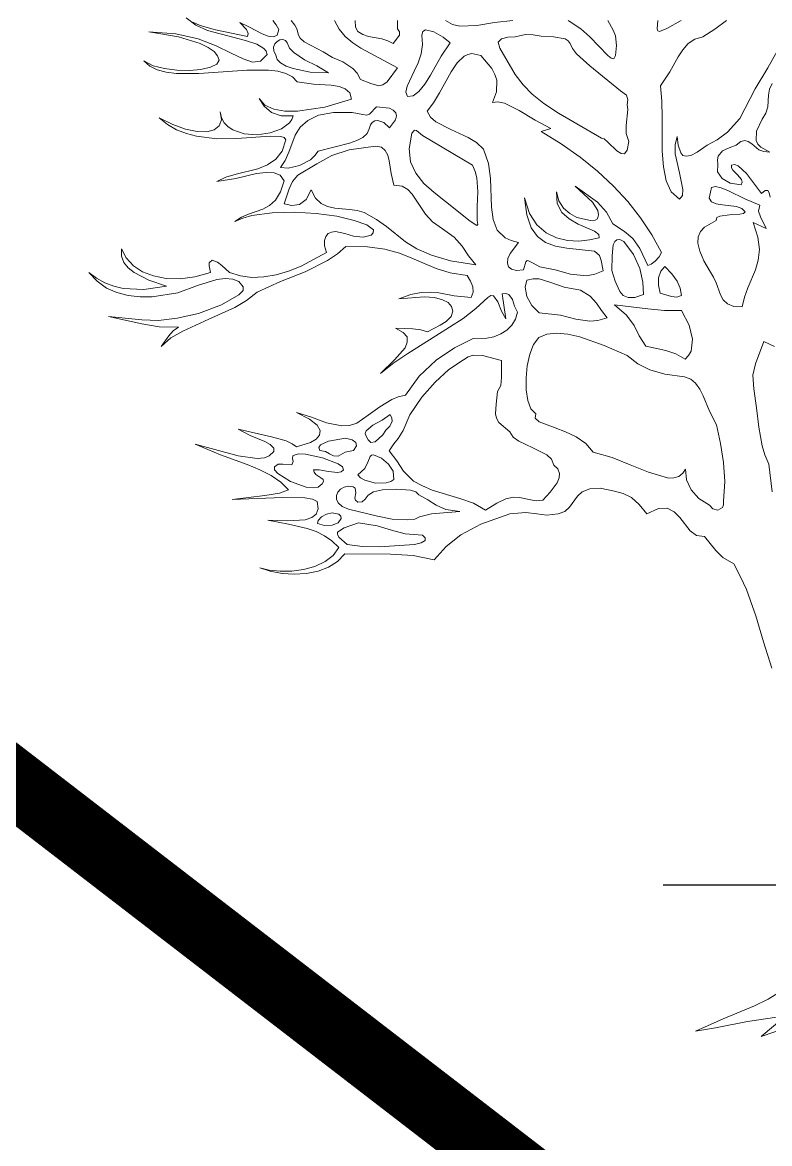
# Model space of a CAD drawing. Header units: inches. Extents: x -8940 to 26362, y -28010 to 990.
# Drawn here: x 4347.144 to 4348.46, y -7371.542 to -7369.568 of the extents above; entities that cross this region are included whole.
import ezdxf

# ---------------------------------------------------------------- set-up
doc = ezdxf.new("R2010")
doc.units = ezdxf.units.IN
doc.header["$MEASUREMENT"] = 0
doc.layers.add('Text', color=7, linetype='Continuous')
doc.layers.add('TREE', color=3, linetype='Continuous', lineweight=15)

# ---------------------------------------------------------------- blocks, each defined once
blk = doc.blocks.new('tree2')
at = {"layer": 'TREE'}
for points in [[(5207.2682, 5946.3505), (5207.1817, 5946.3209), (5207.2156, 5946.3493), (5207.1632, 5946.3416), (5207.1192, 5946.3327), (5207.0918, 5946.3284), (5207.1299, 5946.3453), (5207.1727, 5946.3629), (5207.1915, 5946.3721), (5207.2069, 5946.3816)], [(5207.1962, 5946.8244), (5207.1848, 5946.8601), (5207.1744, 5946.8958), (5207.1617, 5946.9315), (5207.1537, 5946.9491), (5207.1442, 5946.9666), (5207.1294, 5946.9753), (5207.1198, 5946.9848), (5207.1044, 5947.0039), (5207.0934, 5947.0054), (5207.0847, 5947.0116), (5207.0706, 5947.0298), (5207.0629, 5947.0378), (5207.0533, 5947.0427), (5207.0413, 5947.0424), (5207.0253, 5947.035), (5207.0152, 5947.0479), (5207.0044, 5947.0572), (5206.993, 5947.0627), (5206.9813, 5947.0661), (5206.9616, 5947.0701), (5206.9474, 5947.0692), (5206.9372, 5947.0652), (5206.9305, 5947.059), (5206.9197, 5947.0442), (5206.9132, 5947.0384), (5206.9043, 5947.035), (5206.8889, 5947.0331), (5206.8753, 5947.035), (5206.8599, 5947.0368), (5206.8384, 5947.035), (5206.7987, 5947.0208), (5206.7713, 5947.0064), (5206.7512, 5946.9903), (5206.7349, 5946.9722), (5206.706, 5946.9783), (5206.6752, 5946.9799), (5206.6127, 5946.9805), (5206.6028, 5946.97), (5206.5905, 5946.9623), (5206.576, 5946.9568), (5206.56, 5946.9534), (5206.5434, 5946.9525), (5206.5268, 5946.9537), (5206.5107, 5946.9568), (5206.4963, 5946.9614), (5206.5092, 5946.958), (5206.5243, 5946.9565), (5206.5403, 5946.9568), (5206.5563, 5946.9589), (5206.5717, 5946.9632), (5206.5856, 5946.9697), (5206.5967, 5946.978), (5206.6044, 5946.9888), (5206.5948, 5946.998), (5206.5846, 5947.0051), (5206.5733, 5947.0107), (5206.5612, 5947.015), (5206.5354, 5947.0211), (5206.5074, 5947.0264), (5206.5345, 5947.0254), (5206.5582, 5947.027), (5206.5674, 5947.0298), (5206.5736, 5947.0347), (5206.576, 5947.0418), (5206.5748, 5947.0519), (5206.5686, 5947.055), (5206.5579, 5947.0569), (5206.5274, 5947.0572), (5206.4584, 5947.0547), (5206.5034, 5947.0602), (5206.5234, 5947.0633), (5206.5357, 5947.0676), (5206.5252, 5947.0781), (5206.5117, 5947.0873), (5206.4963, 5947.095), (5206.479, 5947.1024), (5206.4427, 5947.1157), (5206.4082, 5947.1301), (5206.467, 5947.1141), (5206.4929, 5947.1108), (5206.5027, 5947.1114), (5206.5092, 5947.1144), (5206.5154, 5947.12), (5206.5154, 5947.1249), (5206.5107, 5947.1295), (5206.5031, 5947.1338), (5206.483, 5947.1421), (5206.467, 5947.1508), (5206.5123, 5947.1403), (5206.5326, 5947.1345), (5206.5406, 5947.1308), (5206.5465, 5947.1264), (5206.5656, 5947.1326), (5206.5733, 5947.1372), (5206.5779, 5947.1425), (5206.5791, 5947.1489), (5206.5748, 5947.156), (5206.5643, 5947.1643), (5206.5465, 5947.1733), (5206.5671, 5947.1671), (5206.5877, 5947.1594), (5206.6084, 5947.1551), (5206.6188, 5947.1557), (5206.629, 5947.1588), (5206.6447, 5947.1696), (5206.6604, 5947.1813), (5206.6767, 5947.1911), (5206.6857, 5947.1948), (5206.6955, 5947.1973), (5206.7143, 5947.2231), (5206.7374, 5947.2447), (5206.7626, 5947.2619), (5206.7882, 5947.2743), (5206.8067, 5947.2749), (5206.8165, 5947.277), (5206.8258, 5947.2807), (5206.8341, 5947.286), (5206.8408, 5947.2927), (5206.8458, 5947.3011), (5206.8486, 5947.3106), (5206.8445, 5947.3186), (5206.8418, 5947.3278), (5206.8368, 5947.3346), (5206.8329, 5947.3362), (5206.8276, 5947.3355), (5206.8329, 5947.3014), (5206.827, 5947.3118), (5206.8218, 5947.3245), (5206.8159, 5947.3328), (5206.8122, 5947.3334), (5206.8079, 5947.3303), (5206.7919, 5947.3155), (5206.7743, 5947.302), (5206.7371, 5947.278), (5206.6986, 5947.2542), (5206.6795, 5947.2413), (5206.6613, 5947.2265), (5206.6804, 5947.2453), (5206.6949, 5947.2619), (5206.698, 5947.2696), (5206.6977, 5947.2767), (5206.6924, 5947.2829), (5206.682, 5947.2887), (5206.7054, 5947.2875), (5206.7165, 5947.2863), (5206.7257, 5947.2835), (5206.7429, 5947.2927), (5206.7512, 5947.2977), (5206.758, 5947.3044), (5206.7602, 5947.3118), (5206.7586, 5947.3183), (5206.754, 5947.3235), (5206.7463, 5947.3275), (5206.7352, 5947.3303), (5206.7217, 5947.3315), (5206.6863, 5947.3285), (5206.7029, 5947.3346), (5206.7171, 5947.3374), (5206.7297, 5947.338), (5206.7411, 5947.3368), (5206.7623, 5947.3328), (5206.7851, 5947.3303), (5206.7882, 5947.3377), (5206.7876, 5947.3451), (5206.7845, 5947.3528), (5206.7799, 5947.3605), (5206.7568, 5947.3642), (5206.7377, 5947.37), (5206.7044, 5947.3842), (5206.6872, 5947.3913), (5206.6675, 5947.3965), (5206.6435, 5947.3999), (5206.6142, 5947.4002), (5206.6025, 5947.39), (5206.589, 5947.3811), (5206.5582, 5947.3657), (5206.5246, 5947.3522), (5206.4926, 5947.3377), (5206.4784, 5947.3263), (5206.4621, 5947.3168), (5206.4267, 5947.3007), (5206.391, 5947.2847), (5206.3749, 5947.2752), (5206.3614, 5947.2638), (5206.3722, 5947.2783), (5206.378, 5947.285), (5206.3854, 5947.29), (5206.3586, 5947.2906), (5206.3349, 5947.2946), (5206.2897, 5947.3044), (5206.3349, 5947.2998), (5206.358, 5947.2989), (5206.3833, 5947.3023), (5206.4125, 5947.3087), (5206.4439, 5947.3205), (5206.4676, 5947.334), (5206.4735, 5947.3402), (5206.4738, 5947.3451), (5206.4676, 5947.3522), (5206.4596, 5947.3555), (5206.4492, 5947.3565), (5206.4375, 5947.3549), (5206.4113, 5947.3469), (5206.3845, 5947.3368), (5206.3494, 5947.3315), (5206.3328, 5947.3315), (5206.3164, 5947.3334), (5206.301, 5947.3374), (5206.2869, 5947.3435), (5206.2739, 5947.3528), (5206.2626, 5947.3648), (5206.2733, 5947.3571), (5206.2847, 5947.3506), (5206.2967, 5947.346), (5206.3097, 5947.3429), (5206.3377, 5947.3414), (5206.3688, 5947.346), (5206.3448, 5947.354), (5206.3244, 5947.3645), (5206.3164, 5947.371), (5206.3106, 5947.3783), (5206.3075, 5947.387), (5206.3075, 5947.3968), (5206.3137, 5947.3845), (5206.3235, 5947.374), (5206.3358, 5947.3657), (5206.3509, 5947.3599), (5206.3682, 5947.3565), (5206.3873, 5947.3562), (5206.4076, 5947.3586), (5206.4291, 5947.3648), (5206.427, 5947.3737), (5206.427, 5947.3777), (5206.4313, 5947.3814), (5206.4387, 5947.3786), (5206.4445, 5947.3743), (5206.455, 5947.3648), (5206.4698, 5947.3602), (5206.4855, 5947.358), (5206.5018, 5947.3586), (5206.5188, 5947.3614), (5206.5357, 5947.3666), (5206.5529, 5947.3734), (5206.5874, 5947.3919), (5206.585, 5947.4011), (5206.585, 5947.4082), (5206.5865, 5947.4138), (5206.5899, 5947.4178), (5206.5945, 5947.4199), (5206.6, 5947.4205), (5206.6124, 5947.4178), (5206.6244, 5947.4141), (5206.6379, 5947.4131), (5206.6484, 5947.4156), (5206.6512, 5947.4187), (5206.6518, 5947.423), (5206.6429, 5947.4298), (5206.6253, 5947.4359), (5206.6016, 5947.4415), (5206.5733, 5947.4455), (5206.5434, 5947.4473), (5206.5132, 5947.4464), (5206.4855, 5947.4424), (5206.4732, 5947.439), (5206.4624, 5947.4344), (5206.4713, 5947.4402), (5206.4809, 5947.4442), (5206.5003, 5947.4513), (5206.5095, 5947.4563), (5206.5178, 5947.4636), (5206.5246, 5947.4747), (5206.5295, 5947.4898), (5206.5243, 5947.4975), (5206.516, 5947.5009), (5206.5049, 5947.5015), (5206.492, 5947.4997), (5206.4636, 5947.4929), (5206.4375, 5947.4889), (5206.4501, 5947.4947), (5206.4642, 5947.4991), (5206.4935, 5947.5064), (5206.5067, 5947.5117), (5206.5181, 5947.5194), (5206.5268, 5947.5305), (5206.532, 5947.5459), (5206.5295, 5947.5489), (5206.5249, 5947.5505), (5206.5104, 5947.5511), (5206.4652, 5947.5477), (5206.4378, 5947.5474), (5206.4097, 5947.5508), (5206.3962, 5947.5545), (5206.3826, 5947.5597), (5206.3703, 5947.5668), (5206.3586, 5947.576), (5206.3774, 5947.5668), (5206.395, 5947.5606), (5206.4107, 5947.5573), (5206.4239, 5947.5569), (5206.4341, 5947.5594), (5206.4408, 5947.5649), (5206.4439, 5947.5733), (5206.4424, 5947.5843), (5206.4439, 5947.576), (5206.4476, 5947.5693), (5206.4529, 5947.5637), (5206.4593, 5947.5594), (5206.475, 5947.5542), (5206.4929, 5947.5529), (5206.5107, 5947.5554), (5206.5261, 5947.5609), (5206.5372, 5947.569), (5206.5403, 5947.5736), (5206.5418, 5947.5785), (5206.5255, 5947.5788), (5206.5123, 5947.5834), (5206.5024, 5947.5917), (5206.4953, 5947.6022), (5206.5034, 5947.5933), (5206.5154, 5947.5877), (5206.5305, 5947.585), (5206.5477, 5947.585), (5206.5853, 5947.5905), (5206.6216, 5947.6013), (5206.6195, 5947.6099), (5206.6133, 5947.6154), (5206.6047, 5947.6188), (5206.5939, 5947.6207), (5206.5696, 5947.6219), (5206.5474, 5947.625), (5206.5409, 5947.6318), (5206.532, 5947.6367), (5206.5209, 5947.6398), (5206.5083, 5947.6413), (5206.4787, 5947.641), (5206.4461, 5947.6389), (5206.4131, 5947.6364), (5206.3823, 5947.6367), (5206.3685, 5947.6382), (5206.3562, 5947.6416), (5206.346, 5947.6466), (5206.338, 5947.6536), (5206.3506, 5947.6472), (5206.366, 5947.6432), (5206.383, 5947.641), (5206.4002, 5947.6407), (5206.4159, 5947.6422), (5206.4288, 5947.645), (5206.4375, 5947.6493), (5206.4408, 5947.6546), (5206.4387, 5947.6607), (5206.4338, 5947.6666), (5206.4258, 5947.6721), (5206.415, 5947.6773), (5206.3851, 5947.6866), (5206.3445, 5947.6934), (5206.3814, 5947.6909), (5206.4119, 5947.6838), (5206.4368, 5947.6743), (5206.4572, 5947.6644), (5206.4735, 5947.6564), (5206.4864, 5947.6518), (5206.4972, 5947.6533), (5206.5064, 5947.6623), (5206.5052, 5947.6669), (5206.5021, 5947.6706), (5206.4923, 5947.6767), (5206.4781, 5947.6813), (5206.4612, 5947.6857), (5206.4251, 5947.6952), (5206.4088, 5947.7026), (5206.3959, 5947.7125)], [(5206.4048, 5947.7066), (5206.4147, 5947.7023), (5206.4359, 5947.6961), (5206.4797, 5947.6869), (5206.4806, 5947.6912), (5206.4784, 5947.6964), (5206.4689, 5947.706), (5206.4815, 5947.7001), (5206.4994, 5947.6906), (5206.5077, 5947.6875), (5206.5151, 5947.6866), (5206.5203, 5947.689), (5206.5225, 5947.6964), (5206.5188, 5947.7029), (5206.5144, 5947.7088)], [(5206.5391, 5947.7088), (5206.5443, 5947.7026), (5206.5468, 5947.6977), (5206.5492, 5947.689), (5206.5517, 5947.6847), (5206.5572, 5947.6798), (5206.5828, 5947.6663), (5206.5957, 5947.6586), (5206.6099, 5947.6524), (5206.6235, 5947.6435), (5206.6293, 5947.637), (5206.6342, 5947.6284), (5206.6481, 5947.6228), (5206.6592, 5947.6198), (5206.6647, 5947.621), (5206.6706, 5947.6253), (5206.6844, 5947.6444), (5206.6345, 5947.6712), (5206.6235, 5947.6786), (5206.6133, 5947.6872), (5206.6047, 5947.6971), (5206.5985, 5947.7088)], [(5206.6268, 5947.7088), (5206.6271, 5947.6998), (5206.6305, 5947.6937), (5206.637, 5947.6897), (5206.645, 5947.6872), (5206.6632, 5947.6838), (5206.6715, 5947.6813), (5206.6786, 5947.6773), (5206.6875, 5947.6887), (5206.6875, 5947.6934), (5206.6847, 5947.6977), (5206.6847, 5947.7088)], [(5206.7503, 5947.7088), (5206.7596, 5947.7035), (5206.77, 5947.7011), (5206.7931, 5947.702), (5206.8174, 5947.7063), (5206.8424, 5947.7091)], [(5206.9178, 5947.7088), (5206.9351, 5947.6977), (5206.9474, 5947.6866), (5206.972, 5947.6613), (5206.9767, 5947.6573), (5206.9803, 5947.6564), (5206.9828, 5947.6613), (5206.984, 5947.6746), (5206.9825, 5947.6878), (5206.9794, 5947.6958), (5206.9723, 5947.7091)], [(5207.0404, 5947.7091), (5207.0395, 5947.6974), (5207.0407, 5947.6946), (5207.0429, 5947.6937), (5207.053, 5947.698), (5207.0724, 5947.7091)], [(5207.1346, 5947.7091), (5207.1186, 5947.6971), (5207.102, 5947.6866), (5207.0909, 5947.6832), (5207.082, 5947.6773), (5207.0746, 5947.669), (5207.0681, 5947.6595), (5207.0567, 5947.6389), (5207.0441, 5947.6195), (5207.0462, 5947.5988), (5207.0466, 5947.5763), (5207.0466, 5947.5302), (5207.0481, 5947.5089), (5207.0518, 5947.4901), (5207.0589, 5947.475), (5207.07, 5947.4649), (5207.0743, 5947.4698), (5207.0749, 5947.4781), (5207.0703, 5947.5006), (5207.0644, 5947.5268), (5207.0641, 5947.5391), (5207.0669, 5947.5505), (5207.0684, 5947.5385), (5207.0718, 5947.528), (5207.0749, 5947.5246), (5207.0792, 5947.5234), (5207.0857, 5947.5246), (5207.0943, 5947.5292), (5207.1081, 5947.5385), (5207.1214, 5947.5459), (5207.1359, 5947.5566), (5207.1525, 5947.5751), (5207.1734, 5947.6158), (5207.1907, 5947.6441), (5207.2036, 5947.6672)], [(5207.1968, 5947.6228), (5207.1931, 5947.6151), (5207.1916, 5947.6071), (5207.1907, 5947.5908), (5207.1882, 5947.5825), (5207.1833, 5947.5742), (5207.1753, 5947.5576), (5207.175, 5947.5449), (5207.1771, 5947.54), (5207.1811, 5947.5357), (5207.1937, 5947.5292), (5207.1854, 5947.5299), (5207.1787, 5947.5323), (5207.1688, 5947.5403), (5207.1642, 5947.5437), (5207.1596, 5947.5452), (5207.154, 5947.5437), (5207.1476, 5947.5385), (5207.138, 5947.5351), (5207.1291, 5947.5308), (5207.1229, 5947.5237), (5207.122, 5947.5188), (5207.1226, 5947.512), (5207.1223, 5947.5024), (5207.1285, 5947.4932), (5207.1396, 5947.4867), (5207.1543, 5947.4843), (5207.1556, 5947.4883), (5207.155, 5947.4917), (5207.1494, 5947.4981), (5207.1429, 5947.5046), (5207.1411, 5947.5077), (5207.1411, 5947.5111), (5207.1451, 5947.5123), (5207.1503, 5947.5104), (5207.1617, 5947.4997), (5207.1821, 5947.4726), (5207.1873, 5947.4769), (5207.1907, 5947.4766), (5207.1928, 5947.4735), (5207.1941, 5947.4676)], [(5207.1999, 5947.2638), (5207.1854, 5947.2706), (5207.174, 5947.2401), (5207.1703, 5947.2244), (5207.1716, 5947.2059), (5207.1756, 5947.18), (5207.1784, 5947.1535), (5207.1833, 5947.128), (5207.187, 5947.1154), (5207.1922, 5947.103), (5207.1968, 5947.0652)], [(5206.6983, 5947.605), (5206.706, 5947.6059), (5206.714, 5947.6121), (5206.722, 5947.6219), (5206.7297, 5947.6342), (5206.7445, 5947.6601), (5206.7568, 5947.6786), (5206.7472, 5947.686), (5206.7343, 5947.6934), (5206.7229, 5947.6961), (5206.7192, 5947.694), (5206.7177, 5947.6887), (5206.7189, 5947.6761), (5206.7171, 5947.6635), (5206.7128, 5947.6512), (5206.7072, 5947.6395), (5206.6977, 5947.6191), (5206.6961, 5947.6111), (5206.6983, 5947.605)], [(5206.8455, 5947.6866), (5206.8353, 5947.686), (5206.8267, 5947.6841), (5206.8224, 5947.6795), (5206.8245, 5947.6712), (5206.8455, 5947.6352), (5206.8563, 5947.621), (5206.8689, 5947.6081), (5206.8846, 5947.5954), (5206.9049, 5947.5822), (5206.9637, 5947.5483), (5206.9671, 5947.5474), (5206.9723, 5947.5428), (5206.9844, 5947.5311), (5206.9902, 5947.5271), (5206.9951, 5947.5268), (5206.9988, 5947.5317), (5207.001, 5947.5437), (5206.9973, 5947.5545), (5206.9973, 5947.5656), (5206.9997, 5947.5874), (5206.9988, 5947.5939), (5206.9997, 5947.6007), (5206.9976, 5947.6068), (5206.9893, 5947.6127), (5206.9477, 5947.6469), (5206.9295, 5947.6632), (5206.9237, 5947.6706), (5206.9206, 5947.6773), (5206.9181, 5947.6813), (5206.9138, 5947.6838), (5206.8981, 5947.6866), (5206.8812, 5947.6875), (5206.8701, 5947.6894), (5206.8596, 5947.69), (5206.8455, 5947.6866)], [(5206.5905, 5947.6376), (5206.5745, 5947.6469), (5206.5575, 5947.6552), (5206.5428, 5947.665), (5206.5372, 5947.6712), (5206.5338, 5947.6786), (5206.5314, 5947.6817), (5206.5277, 5947.6829), (5206.5237, 5947.6823), (5206.52, 5947.6804), (5206.5169, 5947.677), (5206.5151, 5947.6724), (5206.5154, 5947.6675), (5206.5184, 5947.6616), (5206.52, 5947.6558), (5206.5246, 5947.6509), (5206.5323, 5947.6466), (5206.5418, 5947.6432), (5206.5653, 5947.6385), (5206.5905, 5947.6376)], [(5206.8569, 5947.3685), (5206.8599, 5947.3793), (5206.8618, 5947.3811), (5206.8639, 5947.3808), (5206.8701, 5947.3774), (5206.8793, 5947.3725), (5206.9003, 5947.3685), (5206.9212, 5947.3626), (5206.9428, 5947.3602), (5206.9542, 5947.3623), (5206.9659, 5947.367), (5206.9631, 5947.3811), (5206.9606, 5947.3879), (5206.9539, 5947.3937), (5206.9163, 5947.3977), (5206.9006, 5947.4008), (5206.887, 5947.4057), (5206.876, 5947.4138), (5206.8673, 5947.4258), (5206.8615, 5947.4433), (5206.8581, 5947.4667), (5206.8649, 5947.4455), (5206.875, 5947.4298), (5206.8877, 5947.4187), (5206.9021, 5947.4119), (5206.9172, 5947.4082), (5206.9326, 5947.4076), (5206.9471, 5947.4091), (5206.9603, 5947.4122), (5206.96, 5947.4168), (5206.9539, 5947.4211), (5206.9317, 5947.4307), (5206.9194, 5947.4378), (5206.9092, 5947.4467), (5206.9028, 5947.459), (5206.9021, 5947.4747), (5206.9052, 5947.4624), (5206.9114, 5947.4526), (5206.92, 5947.4452), (5206.9298, 5947.4399), (5206.9483, 5947.4356), (5206.9548, 5947.4362), (5206.9582, 5947.4381), (5206.9594, 5947.4436), (5206.9585, 5947.4492), (5206.9511, 5947.4606), (5206.9274, 5947.4827), (5206.9579, 5947.4606), (5206.9702, 5947.4473), (5206.9788, 5947.431), (5206.9951, 5947.4205), (5207.0065, 5947.411), (5207.0161, 5947.3974), (5207.0268, 5947.3743), (5207.0312, 5947.3759), (5207.037, 5947.3802), (5207.0422, 5947.386), (5207.0456, 5947.3922), (5207.0324, 5947.4162), (5207.017, 5947.4393), (5206.9994, 5947.4615), (5206.9797, 5947.4827), (5206.9579, 5947.5031), (5206.9342, 5947.5221), (5206.9083, 5947.5403), (5206.8809, 5947.5573), (5206.8941, 5947.5613), (5206.8729, 5947.5727), (5206.851, 5947.5862), (5206.8307, 5947.5961), (5206.8218, 5947.5979), (5206.8144, 5947.597), (5206.8199, 5947.6114), (5206.8202, 5947.6272), (5206.8178, 5947.6352), (5206.8134, 5947.6435), (5206.7984, 5947.661), (5206.7864, 5947.6638), (5206.7808, 5947.6626), (5206.7756, 5947.6601), (5206.7663, 5947.6512), (5206.758, 5947.6389), (5206.742, 5947.6099), (5206.7337, 5947.5964), (5206.7251, 5947.585), (5206.7297, 5947.577), (5206.7371, 5947.5705), (5206.7577, 5947.56), (5206.7811, 5947.5492), (5206.7925, 5947.5422), (5206.8024, 5947.5332), (5206.8091, 5947.5135), (5206.8119, 5947.4932), (5206.8131, 5947.4541), (5206.8153, 5947.4369), (5206.8208, 5947.4224), (5206.8319, 5947.4119), (5206.8399, 5947.4082), (5206.8501, 5947.4057), (5206.8387, 5947.3907), (5206.8356, 5947.3839), (5206.835, 5947.3774), (5206.8365, 5947.3725), (5206.8405, 5947.3691), (5206.8473, 5947.3676), (5206.8569, 5947.3685)], [(5206.5246, 5947.5083), (5206.5351, 5947.5071), (5206.5505, 5947.5108), (5206.5659, 5947.5188), (5206.5717, 5947.5243), (5206.576, 5947.5305), (5206.6191, 5947.5412), (5206.629, 5947.5449), (5206.6373, 5947.5492), (5206.6432, 5947.5545), (5206.6459, 5947.5609), (5206.6475, 5947.5662), (5206.6502, 5947.5696), (5206.6536, 5947.5717), (5206.6576, 5947.5723), (5206.666, 5947.5696), (5206.6736, 5947.5622), (5206.682, 5947.5733), (5206.6832, 5947.5785), (5206.6823, 5947.5828), (5206.6789, 5947.5865), (5206.6736, 5947.5893), (5206.6561, 5947.5911), (5206.6462, 5947.581), (5206.6422, 5947.5797), (5206.6373, 5947.5804), (5206.6228, 5947.5834), (5206.5973, 5947.5834), (5206.5766, 5947.5794), (5206.5619, 5947.5723), (5206.5517, 5947.5631), (5206.5449, 5947.5523), (5206.536, 5947.5289), (5206.5311, 5947.5178), (5206.5246, 5947.5083)], [(5206.7937, 5947.4356), (5206.7934, 5947.455), (5206.7944, 5947.4747), (5206.7931, 5947.4941), (5206.7907, 5947.5027), (5206.787, 5947.5111), (5206.7186, 5947.5517), (5206.7106, 5947.5588), (5206.7078, 5947.5591), (5206.7044, 5947.5548), (5206.7004, 5947.5335), (5206.7026, 5947.5157), (5206.7097, 5947.5003), (5206.7208, 5947.4864), (5206.7346, 5947.4738), (5206.7503, 5947.4615), (5206.7839, 5947.4347), (5206.7931, 5947.4288), (5206.7944, 5947.4304), (5206.7937, 5947.4356)], [(5206.7916, 5947.375), (5206.7817, 5947.3876), (5206.7728, 5947.4008), (5206.762, 5947.4131), (5206.7463, 5947.4242), (5206.7325, 5947.4341), (5206.7229, 5947.4442), (5206.71, 5947.4636), (5206.7047, 5947.4716), (5206.6989, 5947.4781), (5206.6909, 5947.4824), (5206.6798, 5947.484), (5206.6758, 5947.4997), (5206.6733, 5947.5172), (5206.6715, 5947.5249), (5206.6678, 5947.5314), (5206.6626, 5947.5357), (5206.6545, 5947.5372), (5206.6185, 5947.5323), (5206.5948, 5947.5243), (5206.5745, 5947.5129), (5206.5483, 5947.4975), (5206.5412, 5947.4889), (5206.5366, 5947.479), (5206.5295, 5947.4587), (5206.5403, 5947.4563), (5206.5505, 5947.4575), (5206.5597, 5947.4643), (5206.5668, 5947.4775), (5206.5726, 5947.4664), (5206.5803, 5947.459), (5206.589, 5947.4547), (5206.5988, 5947.4526), (5206.6191, 5947.4507), (5206.6293, 5947.4495), (5206.6389, 5947.4467), (5206.6558, 5947.4372), (5206.6696, 5947.4273), (5206.6955, 5947.4067), (5206.7109, 5947.3971), (5206.7309, 5947.3885), (5206.7571, 5947.3808), (5206.7916, 5947.375)], [(5207.1559, 5947.3177), (5207.159, 5947.3312), (5207.1636, 5947.3439), (5207.174, 5947.3685), (5207.1777, 5947.3817), (5207.1793, 5947.3962), (5207.1771, 5947.4131), (5207.171, 5947.4328), (5207.1888, 5947.4248), (5207.1808, 5947.4405), (5207.178, 5947.4485), (5207.1799, 5947.4566), (5207.1596, 5947.4652), (5207.1371, 5947.4763), (5207.1272, 5947.4803), (5207.1192, 5947.4821), (5207.114, 5947.4806), (5207.1125, 5947.4744), (5207.1106, 5947.4661), (5207.1137, 5947.4612), (5207.1201, 5947.4584), (5207.1291, 5947.4569), (5207.1479, 5947.4547), (5207.1553, 5947.4522), (5207.1599, 5947.4476), (5207.1574, 5947.4455), (5207.1525, 5947.4442), (5207.1386, 5947.4436), (5207.1251, 5947.4418), (5207.1211, 5947.4396), (5207.1201, 5947.4356), (5207.1041, 5947.4267), (5207.0989, 5947.4208), (5207.0958, 5947.4135), (5207.0952, 5947.4048), (5207.0977, 5947.394), (5207.1032, 5947.3808), (5207.1125, 5947.3651), (5207.1168, 5947.3583), (5207.1201, 5947.3506), (5207.126, 5947.3343), (5207.13, 5947.3272), (5207.1359, 5947.3217), (5207.1442, 5947.3183), (5207.1559, 5947.3177)], [(5207.021, 5947.3346), (5207.0201, 5947.3515), (5207.0158, 5947.3703), (5207.0071, 5947.3894), (5206.9942, 5947.407), (5206.9887, 5947.4098), (5206.9844, 5947.4094), (5206.9816, 5947.407), (5206.9794, 5947.4024), (5206.9779, 5947.3876), (5206.9776, 5947.3673), (5206.9822, 5947.3528), (5206.9884, 5947.3386), (5206.9933, 5947.3334), (5207.0001, 5947.3306), (5207.009, 5947.3306), (5207.021, 5947.3346)], [(5207.0499, 5947.3731), (5207.0444, 5947.3666), (5207.0416, 5947.3574), (5207.0413, 5947.3472), (5207.0438, 5947.3365), (5207.0592, 5947.3321), (5207.0666, 5947.3312), (5207.0727, 5947.3334), (5207.0712, 5947.3432), (5207.0669, 5947.3528), (5207.0595, 5947.3629), (5207.0499, 5947.3731)], [(5206.8781, 5947.3097), (5206.9074, 5947.3066), (5206.9286, 5947.3011), (5206.9477, 5947.298), (5206.9585, 5947.2989), (5206.9714, 5947.3026), (5206.9634, 5947.3127), (5206.9566, 5947.3229), (5206.948, 5947.3325), (5206.9348, 5947.3405), (5206.9123, 5947.3445), (5206.8944, 5947.3512), (5206.8784, 5947.3559), (5206.8701, 5947.3562), (5206.8615, 5947.3543), (5206.859, 5947.3445), (5206.8615, 5947.3321), (5206.8683, 5947.3198), (5206.8781, 5947.3097)], [(5206.9813, 5947.3205), (5206.9979, 5947.3063), (5207.0081, 5947.2924), (5207.0152, 5947.2783), (5207.0241, 5947.2641), (5207.0515, 5947.2579), (5207.065, 5947.2536), (5207.0777, 5947.2462), (5207.0826, 5947.2512), (5207.086, 5947.2573), (5207.0881, 5947.2736), (5207.0835, 5947.2927), (5207.0727, 5947.3127), (5207.0496, 5947.3127), (5207.0268, 5947.3149), (5206.9813, 5947.3205)], [(5207.1112, 5947.0467), (5207.1155, 5947.0418), (5207.1226, 5947.0402), (5207.1288, 5947.0436), (5207.1303, 5947.0473), (5207.1303, 5947.0522), (5207.1319, 5947.079), (5207.1303, 5947.1052), (5207.1263, 5947.1311), (5207.1208, 5947.1566), (5207.1112, 5947.1754), (5207.1026, 5947.196), (5207.098, 5947.2053), (5207.0921, 5947.2133), (5207.0854, 5947.2191), (5207.077, 5947.2222), (5207.0499, 5947.2256), (5207.0296, 5947.2315), (5207.0133, 5947.2401), (5206.9985, 5947.2512), (5206.9671, 5947.265), (5206.9338, 5947.2767), (5206.9175, 5947.2804), (5206.9024, 5947.282), (5206.8889, 5947.2804), (5206.8778, 5947.2758), (5206.8707, 5947.2663), (5206.8655, 5947.253), (5206.8618, 5947.2373), (5206.8603, 5947.2207), (5206.8606, 5947.2044), (5206.8627, 5947.1899), (5206.867, 5947.1785), (5206.8738, 5947.1717), (5206.8729, 5947.1659), (5206.8781, 5947.1609), (5206.9003, 5947.1523), (5206.9144, 5947.1471), (5206.9289, 5947.14), (5206.9419, 5947.1311), (5206.952, 5947.1194), (5206.9782, 5947.112), (5207.0028, 5947.1018), (5207.0278, 5947.0917), (5207.0549, 5947.0836), (5207.0623, 5947.084), (5207.069, 5947.0861), (5207.0746, 5947.0904), (5207.0783, 5947.096), (5207.0798, 5947.0815), (5207.086, 5947.0676), (5207.0964, 5947.0559), (5207.1112, 5947.0467)], [(5206.775, 5947.2456), (5206.7549, 5947.2321), (5206.7359, 5947.2148), (5206.718, 5947.1942), (5206.7017, 5947.1702), (5206.6924, 5947.1489), (5206.6857, 5947.1378), (5206.6795, 5947.1308), (5206.673, 5947.1209), (5206.6838, 5947.1074), (5206.6927, 5947.0932), (5206.7066, 5947.0796), (5206.7177, 5947.0735), (5206.7322, 5947.0673), (5206.77, 5947.0559), (5206.7885, 5947.0495), (5206.8051, 5947.0399), (5206.8205, 5947.0498), (5206.8329, 5947.0553), (5206.843, 5947.0578), (5206.8516, 5947.0575), (5206.8667, 5947.0541), (5206.8744, 5947.0528), (5206.8833, 5947.0535), (5206.8935, 5947.0646), (5206.9028, 5947.0772), (5206.9055, 5947.084), (5206.9061, 5947.0901), (5206.904, 5947.0963), (5206.8984, 5947.1015), (5206.8951, 5947.1095), (5206.8886, 5947.1157), (5206.8698, 5947.1252), (5206.8504, 5947.1342), (5206.8427, 5947.1397), (5206.8381, 5947.1468), (5206.8233, 5947.1597), (5206.8199, 5947.1656), (5206.8187, 5947.1717), (5206.8196, 5947.1847), (5206.8215, 5947.2019), (5206.8261, 5947.2102), (5206.827, 5947.2213), (5206.827, 5947.2444), (5206.8008, 5947.2512), (5206.7879, 5947.2518), (5206.7811, 5947.2496), (5206.775, 5947.2456)], [(5206.6422, 5947.1403), (5206.6447, 5947.136), (5206.6481, 5947.1323), (5206.6539, 5947.1335), (5206.6647, 5947.1431), (5206.6687, 5947.1492), (5206.6743, 5947.1548), (5206.6773, 5947.1616), (5206.6767, 5947.1656), (5206.6746, 5947.1705), (5206.6635, 5947.1631), (5206.6509, 5947.156), (5206.6419, 5947.1483), (5206.6404, 5947.1446), (5206.6422, 5947.1403)], [(5206.5785, 5947.1215), (5206.5862, 5947.12), (5206.5917, 5947.1169), (5206.5973, 5947.1144), (5206.6037, 5947.1138), (5206.6133, 5947.1194), (5206.6244, 5947.1215), (5206.6284, 5947.1277), (5206.6275, 5947.1323), (5206.6225, 5947.136), (5206.6136, 5947.1382), (5206.5905, 5947.1342), (5206.5794, 5947.1292), (5206.5773, 5947.1258), (5206.5785, 5947.1215)], [(5206.5696, 5947.095), (5206.5776, 5947.0953), (5206.5902, 5947.0929), (5206.6028, 5947.0913), (5206.6074, 5947.0923), (5206.6108, 5947.095), (5206.6096, 5947.099), (5206.6034, 5947.1034), (5206.5822, 5947.1114), (5206.5588, 5947.1163), (5206.5499, 5947.1169), (5206.5449, 5947.1157), (5206.5415, 5947.1141), (5206.5412, 5947.1108), (5206.5418, 5947.1067), (5206.5403, 5947.1021), (5206.5277, 5947.103), (5206.5215, 5947.1027), (5206.5166, 5947.099), (5206.5166, 5947.0953), (5206.5209, 5947.0901), (5206.5385, 5947.0793), (5206.5597, 5947.0716), (5206.5693, 5947.0704), (5206.5763, 5947.0716), (5206.5816, 5947.0759), (5206.5834, 5947.0793), (5206.5828, 5947.0821), (5206.58, 5947.0843), (5206.573, 5947.0889), (5206.5705, 5947.0917), (5206.5696, 5947.095)], [(5206.6302, 5947.0883), (5206.6342, 5947.0843), (5206.6398, 5947.0809), (5206.6545, 5947.0769), (5206.6693, 5947.0772), (5206.6755, 5947.079), (5206.6798, 5947.0821), (5206.6789, 5947.0932), (5206.6724, 5947.103), (5206.6629, 5947.1111), (5206.6518, 5947.1157), (5206.649, 5947.1151), (5206.6472, 5947.1132), (5206.6441, 5947.1058), (5206.6398, 5947.0969), (5206.6302, 5947.0883)], [(5206.6176, 5947.0726), (5206.6117, 5947.0713), (5206.6068, 5947.0686), (5206.6031, 5947.0646), (5206.601, 5947.0599), (5206.6013, 5947.055), (5206.6037, 5947.0501), (5206.609, 5947.0452), (5206.6176, 5947.0412), (5206.6573, 5947.0316), (5206.6773, 5947.0279), (5206.6989, 5947.0267), (5206.7081, 5947.0276), (5206.7146, 5947.0307), (5206.7309, 5947.035), (5206.7697, 5947.0384), (5206.7509, 5947.0408), (5206.7374, 5947.047), (5206.726, 5947.0541), (5206.7137, 5947.0609), (5206.7097, 5947.0649), (5206.7026, 5947.0673), (5206.6835, 5947.0689), (5206.6641, 5947.0676), (5206.6518, 5947.0652), (5206.6447, 5947.0606), (5206.6404, 5947.055), (5206.6361, 5947.0513), (5206.6302, 5947.051), (5206.6271, 5947.0535), (5206.6262, 5947.0565), (5206.6275, 5947.0639), (5206.6268, 5947.0701), (5206.6238, 5947.0719), (5206.6176, 5947.0726)], [(5206.5754, 5947.0218), (5206.585, 5947.019), (5206.5951, 5947.0193), (5206.6034, 5947.0227), (5206.6077, 5947.0285), (5206.6071, 5947.0319), (5206.6044, 5947.0344), (5206.5951, 5947.0362), (5206.5874, 5947.0347), (5206.5806, 5947.0307), (5206.576, 5947.0261), (5206.5754, 5947.0218)], [(5206.6158, 5946.9931), (5206.6367, 5946.9903), (5206.6598, 5946.99), (5206.7078, 5946.9931), (5206.7171, 5946.9956), (5206.7223, 5946.9987), (5206.7226, 5947.0023), (5206.7186, 5947.006), (5206.6952, 5947.0079), (5206.6764, 5947.0125), (5206.657, 5947.0184), (5206.6315, 5947.0227), (5206.6117, 5947.0159), (5206.6028, 5947.01), (5206.6025, 5947.007), (5206.6044, 5947.0033), (5206.6158, 5946.9931)]]:
    blk.add_lwpolyline(points, dxfattribs=at)

msp = doc.modelspace()

# ---------------------------------------------------------------- hatches: boundary and pattern name
at = {"layer": 'Text', "lineweight": 25}
h = msp.add_hatch(dxfattribs=at)
h.set_pattern_fill('ACAD_ISO07W100', color=0, scale=0.784833, style=0)
h.set_pattern_definition([(0, (-582.442, -27753.198), (0, 3.9241642), [0.3924164, -2.35449854])])
h.paths.add_polyline_path([(4453.012436, -7368.509246), (4432.544063, -7360.765981), (4417.35118, -7356.454306), (4399.865945, -7352.632595), (4389.807755, -7348.417064), (4382.319111, -7347.246699), (4375.943644, -7343.680138), (4368.217405, -7333.076598), (4361.929936, -7322.334389), (4357.719224, -7314.672477), (4356.412451, -7309.03143), (4355.412858, -7306.651874), (4313.200953, -7306.651874), (4313.200953, -7400.608297), (4453.122434, -7400.608297)])
h.paths.add_polyline_path([(4387.774257, -7337.654416), (4394.795484, -7337.654416), (4394.795484, -7334.638043), (4387.774257, -7334.638043)], flags=25)

# ---------------------------------------------------------------- linework, layer by layer
at = {"layer": 'Text', "const_width": 0.117725}
msp.add_lwpolyline([(4323.293321, -7348.313524), (4325.766069, -7351.299525), (4328.172819, -7353.917592), (4332.515528, -7358.691496), (4335.186273, -7361.096937), (4339.924974, -7365.288433), (4343.585698, -7368.187535), (4346.630434, -7370.522717), (4348.561994, -7372.009246), (4348.957985, -7372.107239), (4352.253517, -7372.155311), (4358.215392, -7372.129426), (4360.670541, -7372.423404), (4363.728477, -7372.931856), (4365.426842, -7373.329373), (4368.533177, -7374.041206), (4371.019125, -7374.590335), (4373.914265, -7375.010039)], dxfattribs=at)

# ---------------------------------------------------------------- block references
at = {"layer": 'TREE', "color": 3, "xscale": 1.288602291024512, "yscale": 1.288602291008523, "zscale": 1.288602291016571}
msp.add_blockref('tree2', (-2361.540799, -15033.796169), dxfattribs=at)

doc.saveas('drawing.dxf')
